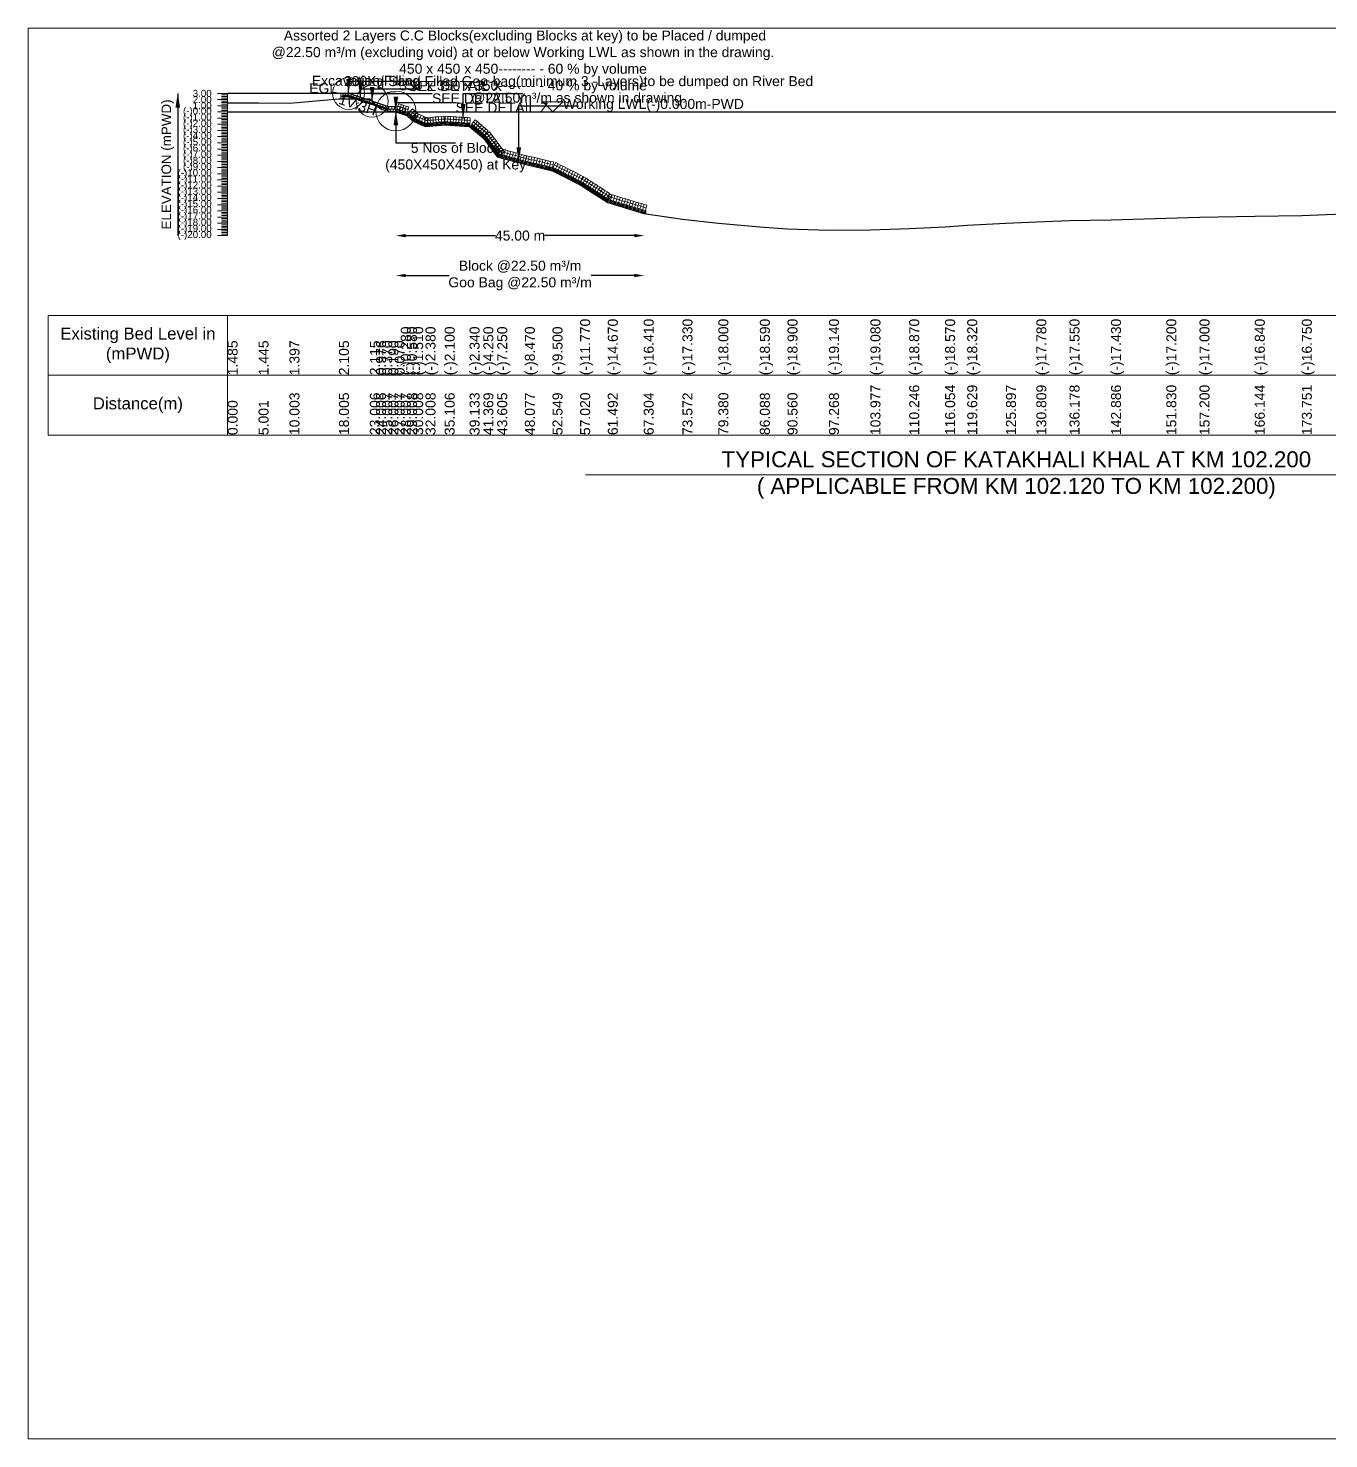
# Model space of a CAD drawing. Header units: inches. Extents: x 89000 to 845000, y -7071 to 31.
# Drawn here: x 655000 to 661521, y -7071 to 0 of the extents above; entities that cross this region are included whole.
import ezdxf

# ---------------------------------------------------------------- set-up
doc = ezdxf.new("R2010")
doc.units = ezdxf.units.IN
doc.header["$LTSCALE"] = 7
doc.header["$MEASUREMENT"] = 0
for name, color, linetype, lineweight in [('Cross section Data Border', 7, 'Continuous', 9), ('Cross Section Labels', 7, 'Continuous', 9), ('Existing_Bed_Level for Xsection', 7, 'Continuous', 25), ('Long Section Labels', 7, 'Continuous', 9)]:
    doc.layers.add(name, color=color, linetype=linetype, lineweight=lineweight)
doc.styles.get("Standard").update_dxf_attribs({"font": 'arial.ttf'})
doc.dimstyles.new('Appron Lebeling Style', dxfattribs={"dimtxt": 50, "dimasz": 50, "dimexe": 0.18, "dimexo": 0.0625, "dimgap": 0.09, "dimtad": 0, "dimtih": 1, "dimtoh": 1, "dimdec": 4, "dimzin": 0, "dimdsep": 46, "dimtxsty": 'Standard', "dimcen": 0.09, "dimse1": 1, "dimse2": 1, "dimadec": 0, "dimazin": 0, "dimtfac": 1, "dimtdec": 4, "dimtofl": 0, "dimtmove": 0, "dimatfit": 3, "dimfxl": 1, "dimtolj": 1, "dimtzin": 0, "dimarcsym": 0})
doc.dimstyles.get("Standard").update_dxf_attribs({"dimtxt": 0.18, "dimasz": 0.18, "dimexe": 0.18, "dimexo": 0.0625, "dimgap": 0.09, "dimtad": 0, "dimtih": 1, "dimtoh": 1, "dimdec": 4, "dimzin": 0, "dimdsep": 46, "dimtxsty": 'Standard', "dimcen": 0.09, "dimadec": 0, "dimazin": 0, "dimtfac": 1, "dimtdec": 4, "dimtofl": 0, "dimtmove": 0, "dimatfit": 3, "dimfxl": 1, "dimtolj": 1, "dimtzin": 0, "dimarcsym": 0})

# ---------------------------------------------------------------- blocks, each defined once
blk = doc.blocks.new('*D335')
at = {"layer": 'Cross Section Labels', "color": 0, "lineweight": -2, "transparency": 16777216}
for p, q in [((656893.4, -1039.7), (657342.8, -1039.7)), ((658039.4, -1039.7), (657590, -1039.7))]:
    blk.add_line(p, q, dxfattribs=at)
at = {"layer": 'Cross Section Labels', "color": 0, "transparency": 16777216}
for points in [[(656893.4, -1031.3), (656893.4, -1048), (656843.4, -1039.7)], [(658039.4, -1031.3), (658039.4, -1048), (658089.4, -1039.7)]]:
    blk.add_solid(points, dxfattribs=at)
at = {"layer": 'Defpoints', "color": 0, "transparency": 16777216}
for p in [(656843.4, -419.7), (658089.4, -928.8), (658089.4, -1039.7)]:
    blk.add_point(p, dxfattribs=at)
at = {"layer": 'Cross Section Labels', "color": 0, "transparency": 16777216, "insert": (657466.4, -1039.7), "char_height": 50, "attachment_point": 5}
blk.add_mtext('\\A1;45.00 m', dxfattribs=at)
blk = doc.blocks.new('*D336')
at = {"layer": 'Cross Section Labels', "color": 0, "lineweight": -2, "transparency": 16777216}
for p, q in [((656893.4, -1239.7), (657110.8, -1239.7)), ((658039.4, -1239.7), (657822, -1239.7))]:
    blk.add_line(p, q, dxfattribs=at)
at = {"layer": 'Cross Section Labels', "color": 0, "transparency": 16777216}
for points in [[(656893.4, -1231.3), (656893.4, -1248), (656843.4, -1239.7)], [(658039.4, -1231.3), (658039.4, -1248), (658089.4, -1239.7)]]:
    blk.add_solid(points, dxfattribs=at)
at = {"layer": 'Defpoints', "color": 0, "transparency": 16777216}
for p in [(656843.4, -419.7), (658089.4, -928.8), (658089.4, -1239.7)]:
    blk.add_point(p, dxfattribs=at)
at = {"layer": 'Cross Section Labels', "color": 0, "transparency": 16777216, "insert": (657466.4, -1239.7), "char_height": 50, "attachment_point": 5}
blk.add_mtext('\\A1;Block @22.50 m³/m ^JGoo Bag @22.50 m³/m ', dxfattribs=at)

msp = doc.modelspace()

# ---------------------------------------------------------------- linework, layer by layer
at = {"layer": 'Cross section Data Border'}
msp.add_lwpolyline([(655100, -1439.66), (664009.46861, -1439.66), (664009.46861, -2039.66), (655100, -2039.66)], close=True, dxfattribs=at)
for points in [[(656000, -1439.66), (656000, -2039.66)], [(655100, -1739.66), (664009.46861, -1739.66)]]:
    msp.add_lwpolyline(points, dxfattribs=at)
at = {"layer": 'Cross Section Labels'}
for points in [[(655000, 0), (665000, 0), (665000, -7071), (655000, -7071)], [(657630.41894, -419.66), (657680.41894, -369.66), (657580.41894, -369.66)]]:
    msp.add_lwpolyline(points, close=True, dxfattribs=at)
msp.add_lwpolyline([(657794.7343, -2239.66), (659954.7343, -2239.66), (662114.7343, -2239.66)], dxfattribs=at)
for centre, radius in [((656606.26894, -326.66), 80), ((656724.84394, -366.185), 80), ((656843.41894, -415.01), 100)]:
    msp.add_circle(centre, radius, dxfattribs=at)
at = {"layer": 'Existing_Bed_Level for Xsection'}
for points in [[(656843.41894, -326.66), (656000, -326.66)], [(656808.54394, -394.085), (656607.70067, -327.13725), (656606.26894, -326.66), (656604.75975, -326.66), (656576.85975, -326.66)], [(656576.85975, -335.96), (656604.75975, -335.96), (656808.54394, -403.88806)], [(656576.85975, -339.06), (656604.25669, -339.06), (656804.20669, -405.71)], [(656576.85975, -342.16), (656603.75363, -342.16), (656801.56894, -408.09843)], [(656000, -373.625), (656155.04603, -374.865), (656310.0785, -376.353), (656558.1413, -354.405), (656713.18732, -354.095), (656744.18839, -389.404), (656775.20302, -408.19), (656806.20409, -413.77), (656837.21872, -417.49), (656868.21979, -428.34), (656899.23442, -437.64), (656930.23549, -466.47), (656992.25119, -493.44), (657088.27062, -484.76), (657213.13148, -492.2), (657282.44243, -551.41), (657351.75411, -644.41), (657490.37927, -682.23), (657629.00631, -714.16), (657767.63479, -784.53), (657906.2644, -874.43), (658086.41116, -928.37), (658280.71944, -956.89), (658460.79027, -977.66), (658668.7395, -995.95), (658807.37274, -1005.56), (659015.32312, -1013), (659223.274, -1011.14), (659417.61978, -1004.63), (659597.68238, -995.33), (659708.49424, -987.58), (659902.80862, -977.66), (660055.08107, -970.84), (660221.52459, -963.71), (660429.4733, -959.99), (660706.73901, -952.86), (660873.20895, -946.66), (661150.46987, -941.7), (661386.27793, -938.91), (661594.22003, -931.16)], [(656000, -419.66), (663909.46861, -419.66)]]:
    msp.add_lwpolyline(points, dxfattribs=at)
at = {"layer": 'Long Section Labels'}
for points in [[(656000, -326.66), (655950, -326.66)], [(656000, -334.41), (655970, -334.41)], [(656000, -342.16), (655970, -342.16)], [(656000, -349.91), (655970, -349.91)], [(656000, -1039.66), (656000, -1008.66), (656000, -977.66), (656000, -946.66), (656000, -915.66), (656000, -884.66), (656000, -853.66), (656000, -822.66), (656000, -791.66), (656000, -760.66), (656000, -729.66), (656000, -698.66), (656000, -667.66), (656000, -636.66), (656000, -605.66), (656000, -574.66), (656000, -543.66), (656000, -512.66), (656000, -481.66), (656000, -450.66), (656000, -419.66), (656000, -388.66), (656000, -357.66), (656000, -326.66)], [(656000, -357.66), (655950, -357.66)], [(656000, -388.66), (655950, -388.66)], [(656000, -419.66), (655950, -419.66)], [(656000, -365.41), (655970, -365.41)], [(656000, -373.16), (655970, -373.16)], [(656000, -380.91), (655970, -380.91)], [(656000, -396.41), (655970, -396.41)], [(656000, -404.16), (655970, -404.16)], [(656000, -411.91), (655970, -411.91)], [(656000, -450.66), (655950, -450.66)], [(656000, -481.66), (655950, -481.66)], [(656000, -427.41), (655970, -427.41)], [(656000, -435.16), (655970, -435.16)], [(656000, -442.91), (655970, -442.91)], [(656000, -458.41), (655970, -458.41)], [(656000, -466.16), (655970, -466.16)], [(656000, -473.91), (655970, -473.91)], [(656000, -489.41), (655970, -489.41)], [(656000, -512.66), (655950, -512.66)], [(656000, -543.66), (655950, -543.66)], [(656000, -497.16), (655970, -497.16)], [(656000, -504.91), (655970, -504.91)], [(656000, -520.41), (655970, -520.41)], [(656000, -528.16), (655970, -528.16)], [(656000, -535.91), (655970, -535.91)], [(656000, -551.41), (655970, -551.41)], [(656000, -559.16), (655970, -559.16)], [(656000, -574.66), (655950, -574.66)], [(656000, -605.66), (655950, -605.66)], [(656000, -566.91), (655970, -566.91)], [(656000, -582.41), (655970, -582.41)], [(656000, -590.16), (655970, -590.16)], [(656000, -597.91), (655970, -597.91)], [(656000, -613.41), (655970, -613.41)], [(656000, -621.16), (655970, -621.16)], [(656000, -628.91), (655970, -628.91)], [(656000, -636.66), (655950, -636.66)], [(656000, -667.66), (655950, -667.66)], [(656000, -698.66), (655950, -698.66)], [(656000, -644.41), (655970, -644.41)], [(656000, -652.16), (655970, -652.16)], [(656000, -659.91), (655970, -659.91)], [(656000, -675.41), (655970, -675.41)], [(656000, -683.16), (655970, -683.16)], [(656000, -690.91), (655970, -690.91)], [(656000, -706.41), (655970, -706.41)], [(656000, -729.66), (655950, -729.66)], [(656000, -760.66), (655950, -760.66)], [(656000, -714.16), (655970, -714.16)], [(656000, -721.91), (655970, -721.91)], [(656000, -737.41), (655970, -737.41)], [(656000, -745.16), (655970, -745.16)], [(656000, -752.91), (655970, -752.91)], [(656000, -768.41), (655970, -768.41)], [(656000, -776.16), (655970, -776.16)], [(656000, -791.66), (655950, -791.66)], [(656000, -822.66), (655950, -822.66)], [(656000, -783.91), (655970, -783.91)], [(656000, -799.41), (655970, -799.41)], [(656000, -807.16), (655970, -807.16)], [(656000, -814.91), (655970, -814.91)], [(656000, -830.41), (655970, -830.41)], [(656000, -838.16), (655970, -838.16)], [(656000, -845.91), (655970, -845.91)], [(656000, -853.66), (655950, -853.66)], [(656000, -884.66), (655950, -884.66)], [(656000, -915.66), (655950, -915.66)], [(656000, -861.41), (655970, -861.41)], [(656000, -869.16), (655970, -869.16)], [(656000, -876.91), (655970, -876.91)], [(656000, -892.41), (655970, -892.41)], [(656000, -900.16), (655970, -900.16)], [(656000, -907.91), (655970, -907.91)], [(656000, -946.66), (655950, -946.66)], [(656000, -977.66), (655950, -977.66)], [(656000, -923.41), (655970, -923.41)], [(656000, -931.16), (655970, -931.16)], [(656000, -938.91), (655970, -938.91)], [(656000, -954.41), (655970, -954.41)], [(656000, -962.16), (655970, -962.16)], [(656000, -969.91), (655970, -969.91)], [(656000, -985.41), (655970, -985.41)], [(656000, -1008.66), (655950, -1008.66)], [(656000, -1039.66), (655950, -1039.66)], [(656000, -993.16), (655970, -993.16)], [(656000, -1000.91), (655970, -1000.91)], [(656000, -1016.41), (655970, -1016.41)], [(656000, -1024.16), (655970, -1024.16)], [(656000, -1031.91), (655970, -1031.91)]]:
    msp.add_lwpolyline(points, dxfattribs=at)
for points in [[(656576.85975, -326.66), (656567.55975, -326.66), (656567.55975, -340.61), (656576.85975, -340.61)], [(656576.85975, -340.61), (656567.55975, -340.61), (656567.55975, -354.56), (656576.85975, -354.56)], [(656590.80975, -326.66), (656576.85975, -326.66), (656576.85975, -335.96), (656590.80975, -335.96)], [(656604.75975, -326.66), (656590.80975, -326.66), (656590.80975, -335.96), (656604.75975, -335.96)], [(656620.9348, -331.54862), (656607.70067, -327.13725), (656604.75975, -335.96), (656617.99389, -340.37138)], [(656634.16894, -335.96), (656620.9348, -331.54862), (656617.99389, -340.37138), (656631.22802, -344.78275)], [(656647.40307, -340.37138), (656634.16894, -335.96), (656631.22802, -344.78275), (656644.46215, -349.19413)], [(656660.6372, -344.78275), (656647.40307, -340.37138), (656644.46215, -349.19413), (656657.69628, -353.60551)], [(656673.87133, -349.19413), (656660.6372, -344.78275), (656657.69628, -353.60551), (656670.93041, -358.01689)], [(656687.10547, -353.60551), (656673.87133, -349.19413), (656670.93041, -358.01689), (656684.16455, -362.42826)], [(656700.3396, -358.01689), (656687.10547, -353.60551), (656684.16455, -362.42826), (656697.39868, -366.83964)], [(656713.57373, -362.42826), (656700.3396, -358.01689), (656697.39868, -366.83964), (656710.63281, -371.25102)], [(656726.80786, -366.83964), (656713.57373, -362.42826), (656710.63281, -371.25102), (656723.86694, -375.6624)], [(656740.04199, -371.25102), (656726.80786, -366.83964), (656723.86694, -375.6624), (656737.10107, -380.07377)], [(656753.27613, -375.6624), (656740.04199, -371.25102), (656737.10107, -380.07377), (656750.33521, -384.48515)], [(656766.51026, -380.07377), (656753.27613, -375.6624), (656750.33521, -384.48515), (656763.56934, -388.89653)], [(656779.74439, -384.48515), (656766.51026, -380.07377), (656763.56934, -388.89653), (656776.80347, -393.30791)], [(656792.97852, -388.89653), (656779.74439, -384.48515), (656776.80347, -393.30791), (656790.0376, -397.71928)], [(656806.21265, -393.30791), (656792.97852, -388.89653), (656790.0376, -397.71928), (656803.27173, -402.13066)], [(656815.51894, -405.71), (656801.56894, -405.71), (656801.56894, -419.66), (656815.51894, -419.66)], [(656822.49394, -391.76), (656808.54394, -391.76), (656808.54394, -405.71), (656822.49394, -405.71)], [(656829.46894, -405.71), (656815.51894, -405.71), (656815.51894, -419.66), (656829.46894, -419.66)], [(656836.44394, -391.76), (656822.49394, -391.76), (656822.49394, -405.71), (656836.44394, -405.71)], [(656843.41894, -405.71), (656829.46894, -405.71), (656829.46894, -419.66), (656843.41894, -419.66)], [(656863.09125, -392.31178), (656849.38273, -394.89615), (656851.9671, -408.60467), (656865.67562, -406.0203)], [(656871.02498, -383.01204), (656857.85811, -378.4038), (656853.24986, -391.57067), (656866.41674, -396.17892)], [(656876.25813, -396.92003), (656862.54961, -399.5044), (656865.13398, -413.21292), (656878.8425, -410.62855)], [(656884.19186, -387.62029), (656871.02498, -383.01204), (656866.41674, -396.17892), (656879.58361, -400.78716)], [(656888.18806, -400.59478), (656874.61075, -403.79778), (656877.81376, -417.37509), (656891.39107, -414.17208)], [(656895.69216, -390.94502), (656882.32996, -386.93825), (656878.3232, -400.30045), (656891.68539, -404.30722)], [(656901.55026, -404.60154), (656887.97295, -407.80455), (656891.17596, -421.38186), (656904.75326, -418.17885)], [(656909.05436, -394.95179), (656895.69216, -390.94502), (656891.68539, -404.30722), (656905.04759, -408.31399)], [(656927.62574, -423.40301), (656917.41039, -413.90306), (656907.91044, -424.11841), (656918.12579, -433.61836)], [(656937.12569, -413.18766), (656926.91034, -403.68771), (656917.41039, -413.90306), (656927.62574, -423.40301)], [(656937.84109, -432.90296), (656927.62574, -423.40301), (656918.12579, -433.61836), (656928.34114, -443.11831)], [(656947.34104, -422.68761), (656937.12569, -413.18766), (656927.62574, -423.40301), (656937.84109, -432.90296)], [(656957.5564, -432.18756), (656947.34104, -422.68761), (656937.84109, -432.90296), (656948.05645, -442.40291)], [(656948.05645, -442.40291), (656937.84109, -432.90296), (656928.34114, -443.11831), (656938.5565, -452.61826)], [(656951.83405, -443.41055), (656939.04143, -437.84716), (656933.47804, -450.63979), (656946.27067, -456.20317)], [(656957.39743, -430.61792), (656944.60481, -425.05454), (656939.04143, -437.84716), (656951.83405, -443.41055)], [(656964.62668, -448.97393), (656951.83405, -443.41055), (656946.27067, -456.20317), (656959.06329, -461.76656)], [(656970.19006, -436.18131), (656957.39743, -430.61792), (656951.83405, -443.41055), (656964.62668, -448.97393)], [(656977.4193, -454.53731), (656964.62668, -448.97393), (656959.06329, -461.76656), (656971.85592, -467.32994)], [(656982.98269, -441.74469), (656970.19006, -436.18131), (656964.62668, -448.97393), (656977.4193, -454.53731)], [(656990.21193, -460.1007), (656977.4193, -454.53731), (656971.85592, -467.32994), (656984.64854, -472.89332)], [(656995.77531, -447.30807), (656982.98269, -441.74469), (656977.4193, -454.53731), (656990.21193, -460.1007)], [(657003.00455, -465.66408), (656990.21193, -460.1007), (656984.64854, -472.89332), (656997.44117, -478.45671)], [(657000.99813, -448.76106), (656987.10478, -450.01699), (656988.36072, -463.91034), (657002.25406, -462.65441)], [(657002.25406, -462.65441), (656988.36072, -463.91034), (656989.61665, -477.80369), (657003.51, -476.54775)], [(657008.56794, -452.87146), (656995.77531, -447.30807), (656990.21193, -460.1007), (657003.00455, -465.66408)], [(657014.89148, -447.50512), (657000.99813, -448.76106), (657002.25406, -462.65441), (657016.14741, -461.39847)], [(657016.14741, -461.39847), (657002.25406, -462.65441), (657003.51, -476.54775), (657017.40335, -475.29182)], [(657028.78483, -446.24919), (657014.89148, -447.50512), (657016.14741, -461.39847), (657030.04076, -460.14253)], [(657030.04076, -460.14253), (657016.14741, -461.39847), (657017.40335, -475.29182), (657031.2967, -474.03588)], [(657042.67817, -444.99325), (657028.78483, -446.24919), (657030.04076, -460.14253), (657043.93411, -458.8866)], [(657043.93411, -458.8866), (657030.04076, -460.14253), (657031.2967, -474.03588), (657045.19005, -472.77995)], [(657056.57152, -443.73731), (657042.67817, -444.99325), (657043.93411, -458.8866), (657057.82746, -457.63066)], [(657057.82746, -457.63066), (657043.93411, -458.8866), (657045.19005, -472.77995), (657059.08339, -471.52401)], [(657070.46487, -442.48138), (657056.57152, -443.73731), (657057.82746, -457.63066), (657071.72081, -456.37473)], [(657071.72081, -456.37473), (657057.82746, -457.63066), (657059.08339, -471.52401), (657072.97674, -470.26807)], [(657084.35822, -441.22544), (657070.46487, -442.48138), (657071.72081, -456.37473), (657085.61415, -455.11879)], [(657085.61415, -455.11879), (657071.72081, -456.37473), (657072.97674, -470.26807), (657086.87009, -469.01214)], [(657103.98899, -455.88381), (657090.06369, -455.05406), (657089.23393, -468.97936), (657103.15923, -469.80912)], [(657104.81874, -441.95851), (657090.89344, -441.12876), (657090.06369, -455.05406), (657103.98899, -455.88381)], [(657117.91429, -456.71357), (657103.98899, -455.88381), (657103.15923, -469.80912), (657117.08453, -470.63887)], [(657118.74405, -442.78827), (657104.81874, -441.95851), (657103.98899, -455.88381), (657117.91429, -456.71357)], [(657131.83959, -457.54333), (657117.91429, -456.71357), (657117.08453, -470.63887), (657131.00983, -471.46863)], [(657132.66935, -443.61803), (657118.74405, -442.78827), (657117.91429, -456.71357), (657131.83959, -457.54333)], [(657145.76489, -458.37309), (657131.83959, -457.54333), (657131.00983, -471.46863), (657144.93513, -472.29839)], [(657146.59465, -444.44779), (657132.66935, -443.61803), (657131.83959, -457.54333), (657145.76489, -458.37309)], [(657159.69019, -459.20284), (657145.76489, -458.37309), (657144.93513, -472.29839), (657158.86043, -473.12815)], [(657160.51995, -445.27754), (657146.59465, -444.44779), (657145.76489, -458.37309), (657159.69019, -459.20284)], [(657173.61549, -460.0326), (657159.69019, -459.20284), (657158.86043, -473.12815), (657172.78573, -473.9579)], [(657174.44525, -446.1073), (657160.51995, -445.27754), (657159.69019, -459.20284), (657173.61549, -460.0326)], [(657187.54079, -460.86236), (657173.61549, -460.0326), (657172.78573, -473.9579), (657186.71103, -474.78766)], [(657188.37055, -446.93706), (657174.44525, -446.1073), (657173.61549, -460.0326), (657187.54079, -460.86236)], [(657201.46609, -461.69212), (657187.54079, -460.86236), (657186.71103, -474.78766), (657200.63634, -475.61742)], [(657202.29585, -447.76682), (657188.37055, -446.93706), (657187.54079, -460.86236), (657201.46609, -461.69212)], [(657215.39139, -462.52188), (657201.46609, -461.69212), (657200.63634, -475.61742), (657214.56164, -476.44718)], [(657216.22115, -448.59657), (657202.29585, -447.76682), (657201.46609, -461.69212), (657215.39139, -462.52188)], [(657243.44122, -478.95201), (657232.83453, -469.89107), (657223.77359, -480.49777), (657234.38028, -489.5587)], [(657252.50216, -468.34532), (657241.89546, -459.28438), (657232.83453, -469.89107), (657243.44122, -478.95201)], [(657254.04791, -488.01295), (657243.44122, -478.95201), (657234.38028, -489.5587), (657244.98697, -498.61964)], [(657263.10885, -477.40626), (657252.50216, -468.34532), (657243.44122, -478.95201), (657254.04791, -488.01295)], [(657264.6546, -497.07389), (657254.04791, -488.01295), (657244.98697, -498.61964), (657255.59366, -507.68058)], [(657273.71554, -486.4672), (657263.10885, -477.40626), (657254.04791, -488.01295), (657264.6546, -497.07389)], [(657284.32223, -495.52813), (657273.71554, -486.4672), (657264.6546, -497.07389), (657275.26129, -506.13483)], [(657275.26129, -506.13483), (657264.6546, -497.07389), (657255.59366, -507.68058), (657266.20035, -516.74152)], [(657285.86798, -515.19576), (657275.26129, -506.13483), (657266.20035, -516.74152), (657276.80705, -525.80245)], [(657294.92892, -504.58907), (657284.32223, -495.52813), (657275.26129, -506.13483), (657285.86798, -515.19576)], [(657296.47468, -524.2567), (657285.86798, -515.19576), (657276.80705, -525.80245), (657287.41374, -534.86339)], [(657305.53561, -513.65001), (657294.92892, -504.58907), (657285.86798, -515.19576), (657296.47468, -524.2567)], [(657310.47681, -539.22458), (657302.14058, -528.03933), (657290.95533, -536.37555), (657299.29155, -547.56081)], [(657318.81303, -550.40984), (657310.47681, -539.22458), (657299.29155, -547.56081), (657307.62778, -558.74606)], [(657321.66206, -530.88836), (657313.32584, -519.70311), (657302.14058, -528.03933), (657310.47681, -539.22458)], [(657327.14925, -561.59509), (657318.81303, -550.40984), (657307.62778, -558.74606), (657315.964, -569.93131)], [(657329.99828, -542.07361), (657321.66206, -530.88836), (657310.47681, -539.22458), (657318.81303, -550.40984)], [(657335.48548, -572.78034), (657327.14925, -561.59509), (657315.964, -569.93131), (657324.30022, -581.11657)], [(657338.33451, -553.25887), (657329.99828, -542.07361), (657318.81303, -550.40984), (657327.14925, -561.59509)], [(657346.67073, -564.44412), (657338.33451, -553.25887), (657327.14925, -561.59509), (657335.48548, -572.78034)], [(657355.00695, -575.62937), (657346.67073, -564.44412), (657335.48548, -572.78034), (657343.8217, -583.9656)], [(657343.8217, -583.9656), (657335.48548, -572.78034), (657324.30022, -581.11657), (657332.63645, -592.30182)], [(657352.15792, -595.15085), (657343.8217, -583.9656), (657332.63645, -592.30182), (657340.97267, -603.48707)], [(657360.49415, -606.3361), (657352.15792, -595.15085), (657340.97267, -603.48707), (657349.30889, -614.67232)], [(657363.34318, -586.81463), (657355.00695, -575.62937), (657343.8217, -583.9656), (657352.15792, -595.15085)], [(657368.83037, -617.52135), (657360.49415, -606.3361), (657349.30889, -614.67232), (657357.64512, -625.85758)], [(657371.6794, -597.99988), (657363.34318, -586.81463), (657352.15792, -595.15085), (657360.49415, -606.3361)], [(657377.16659, -628.70661), (657368.83037, -617.52135), (657357.64512, -625.85758), (657365.98134, -637.04283)], [(657375.54847, -620.05396), (657362.09034, -616.38228), (657358.41867, -629.84041), (657371.8768, -633.51209)], [(657380.01562, -609.18513), (657371.6794, -597.99988), (657360.49415, -606.3361), (657368.83037, -617.52135)], [(657379.22015, -606.59583), (657365.76202, -602.92415), (657362.09034, -616.38228), (657375.54847, -620.05396)], [(657388.35184, -620.37039), (657380.01562, -609.18513), (657368.83037, -617.52135), (657377.16659, -628.70661)], [(657389.0066, -623.72563), (657375.54847, -620.05396), (657371.8768, -633.51209), (657385.33493, -637.18376)], [(657392.67828, -610.2675), (657379.22015, -606.59583), (657375.54847, -620.05396), (657389.0066, -623.72563)], [(657402.46474, -627.39731), (657389.0066, -623.72563), (657385.33493, -637.18376), (657398.79306, -640.85544)], [(657406.13641, -613.93918), (657392.67828, -610.2675), (657389.0066, -623.72563), (657402.46474, -627.39731)], [(657415.92287, -631.06898), (657402.46474, -627.39731), (657398.79306, -640.85544), (657412.25119, -644.52711)], [(657419.59454, -617.61085), (657406.13641, -613.93918), (657402.46474, -627.39731), (657415.92287, -631.06898)], [(657429.381, -634.74066), (657415.92287, -631.06898), (657412.25119, -644.52711), (657425.70932, -648.19879)], [(657433.05267, -621.28253), (657419.59454, -617.61085), (657415.92287, -631.06898), (657429.381, -634.74066)], [(657442.83913, -638.41233), (657429.381, -634.74066), (657425.70932, -648.19879), (657439.16746, -651.87046)], [(657446.51081, -624.9542), (657433.05267, -621.28253), (657429.381, -634.74066), (657442.83913, -638.41233)], [(657459.96894, -628.62588), (657446.51081, -624.9542), (657442.83913, -638.41233), (657456.29726, -642.08401)], [(657473.42707, -632.29755), (657459.96894, -628.62588), (657456.29726, -642.08401), (657469.75539, -645.75568)], [(657486.8852, -635.96922), (657473.42707, -632.29755), (657469.75539, -645.75568), (657483.21353, -649.42736)], [(657500.34333, -639.6409), (657486.8852, -635.96922), (657483.21353, -649.42736), (657496.67166, -653.09903)], [(657456.29726, -642.08401), (657442.83913, -638.41233), (657439.16746, -651.87046), (657452.62559, -655.54214)], [(657469.75539, -645.75568), (657456.29726, -642.08401), (657452.62559, -655.54214), (657466.08372, -659.21381)], [(657483.21353, -649.42736), (657469.75539, -645.75568), (657466.08372, -659.21381), (657479.54185, -662.88549)], [(657496.67166, -653.09903), (657483.21353, -649.42736), (657479.54185, -662.88549), (657492.99998, -666.55716)], [(657509.09698, -656.00204), (657495.50292, -652.87092), (657492.3718, -666.46498), (657505.96586, -669.59611)], [(657512.22811, -642.40798), (657498.63405, -639.27686), (657495.50292, -652.87092), (657509.09698, -656.00204)], [(657522.69105, -659.13317), (657509.09698, -656.00204), (657505.96586, -669.59611), (657519.55992, -672.72723)], [(657525.82217, -645.5391), (657512.22811, -642.40798), (657509.09698, -656.00204), (657522.69105, -659.13317)], [(657536.28511, -662.26429), (657522.69105, -659.13317), (657519.55992, -672.72723), (657533.15399, -675.85835)], [(657539.41624, -648.67023), (657525.82217, -645.5391), (657522.69105, -659.13317), (657536.28511, -662.26429)], [(657549.87918, -665.39541), (657536.28511, -662.26429), (657533.15399, -675.85835), (657546.74805, -678.98948)], [(657553.0103, -651.80135), (657539.41624, -648.67023), (657536.28511, -662.26429), (657549.87918, -665.39541)], [(657563.47324, -668.52654), (657549.87918, -665.39541), (657546.74805, -678.98948), (657560.34211, -682.1206)], [(657566.60436, -654.93247), (657553.0103, -651.80135), (657549.87918, -665.39541), (657563.47324, -668.52654)], [(657577.0673, -671.65766), (657563.47324, -668.52654), (657560.34211, -682.1206), (657573.93618, -685.25173)], [(657580.19843, -658.0636), (657566.60436, -654.93247), (657563.47324, -668.52654), (657577.0673, -671.65766)], [(657590.66137, -674.78879), (657577.0673, -671.65766), (657573.93618, -685.25173), (657587.53024, -688.38285)], [(657593.79249, -661.19472), (657580.19843, -658.0636), (657577.0673, -671.65766), (657590.66137, -674.78879)], [(657604.25543, -677.91991), (657590.66137, -674.78879), (657587.53024, -688.38285), (657601.12431, -691.51397)], [(657607.38655, -664.32585), (657593.79249, -661.19472), (657590.66137, -674.78879), (657604.25543, -677.91991)], [(657617.84949, -681.05103), (657604.25543, -677.91991), (657601.12431, -691.51397), (657614.71837, -694.6451)], [(657620.98062, -667.45697), (657607.38655, -664.32585), (657604.25543, -677.91991), (657617.84949, -681.05103)], [(657631.44356, -684.18216), (657617.84949, -681.05103), (657614.71837, -694.6451), (657628.31243, -697.77622)], [(657634.57468, -670.58809), (657620.98062, -667.45697), (657617.84949, -681.05103), (657631.44356, -684.18216)], [(657651.0339, -691.96689), (657638.59477, -685.65259), (657632.28047, -698.09172), (657644.7196, -704.40602)], [(657657.34821, -679.52775), (657644.90907, -673.21345), (657638.59477, -685.65259), (657651.0339, -691.96689)], [(657663.47304, -698.28119), (657651.0339, -691.96689), (657644.7196, -704.40602), (657657.15874, -710.72032)], [(657669.78734, -685.84205), (657657.34821, -679.52775), (657651.0339, -691.96689), (657663.47304, -698.28119)], [(657675.91218, -704.59549), (657663.47304, -698.28119), (657657.15874, -710.72032), (657669.59788, -717.03463)], [(657682.22648, -692.15635), (657669.78734, -685.84205), (657663.47304, -698.28119), (657675.91218, -704.59549)], [(657688.35131, -710.90979), (657675.91218, -704.59549), (657669.59788, -717.03463), (657682.03701, -723.34893)], [(657694.66561, -698.47065), (657682.22648, -692.15635), (657675.91218, -704.59549), (657688.35131, -710.90979)], [(657707.10475, -704.78496), (657694.66561, -698.47065), (657688.35131, -710.90979), (657700.79045, -717.22409)], [(657719.54389, -711.09926), (657707.10475, -704.78496), (657700.79045, -717.22409), (657713.22958, -723.53839)], [(657700.79045, -717.22409), (657688.35131, -710.90979), (657682.03701, -723.34893), (657694.47615, -729.66323)], [(657713.22958, -723.53839), (657700.79045, -717.22409), (657694.47615, -729.66323), (657706.91528, -735.97753)], [(657725.66872, -729.85269), (657713.22958, -723.53839), (657706.91528, -735.97753), (657719.35442, -742.29183)], [(657731.98302, -717.41356), (657719.54389, -711.09926), (657713.22958, -723.53839), (657725.66872, -729.85269)], [(657738.10786, -736.167), (657725.66872, -729.85269), (657719.35442, -742.29183), (657731.79355, -748.60613)], [(657744.42216, -723.72786), (657731.98302, -717.41356), (657725.66872, -729.85269), (657738.10786, -736.167)], [(657750.54699, -742.4813), (657738.10786, -736.167), (657731.79355, -748.60613), (657744.23269, -754.92043)], [(657756.86129, -730.04216), (657744.42216, -723.72786), (657738.10786, -736.167), (657750.54699, -742.4813)], [(657762.98613, -748.7956), (657750.54699, -742.4813), (657744.23269, -754.92043), (657756.67183, -761.23473)], [(657769.30043, -736.35646), (657756.86129, -730.04216), (657750.54699, -742.4813), (657762.98613, -748.7956)], [(657775.42526, -755.1099), (657762.98613, -748.7956), (657756.67183, -761.23473), (657769.11096, -767.54904)], [(657781.73956, -742.67076), (657769.30043, -736.35646), (657762.98613, -748.7956), (657775.42526, -755.1099)], [(657790.18698, -763.685), (657778.48262, -756.09484), (657770.89246, -767.79919), (657782.59681, -775.38936)], [(657797.77714, -751.98065), (657786.07279, -744.39049), (657778.48262, -756.09484), (657790.18698, -763.685)], [(657801.89133, -771.27517), (657790.18698, -763.685), (657782.59681, -775.38936), (657794.30117, -782.97952)], [(657809.4815, -759.57081), (657797.77714, -751.98065), (657790.18698, -763.685), (657801.89133, -771.27517)], [(657813.59569, -778.86533), (657801.89133, -771.27517), (657794.30117, -782.97952), (657806.00552, -790.56969)], [(657821.18585, -767.16098), (657809.4815, -759.57081), (657801.89133, -771.27517), (657813.59569, -778.86533)], [(657832.89021, -774.75114), (657821.18585, -767.16098), (657813.59569, -778.86533), (657825.30004, -786.4555)], [(657844.59456, -782.34131), (657832.89021, -774.75114), (657825.30004, -786.4555), (657837.0044, -794.04566)], [(657825.30004, -786.4555), (657813.59569, -778.86533), (657806.00552, -790.56969), (657817.70988, -798.15985)], [(657837.0044, -794.04566), (657825.30004, -786.4555), (657817.70988, -798.15985), (657829.41423, -805.75002)], [(657848.70875, -801.63582), (657837.0044, -794.04566), (657829.41423, -805.75002), (657841.11859, -813.34018)], [(657856.29891, -789.93147), (657844.59456, -782.34131), (657837.0044, -794.04566), (657848.70875, -801.63582)], [(657860.4131, -809.22599), (657848.70875, -801.63582), (657841.11859, -813.34018), (657852.82294, -820.93034)], [(657868.00327, -797.52163), (657856.29891, -789.93147), (657848.70875, -801.63582), (657860.4131, -809.22599)], [(657872.11746, -816.81615), (657860.4131, -809.22599), (657852.82294, -820.93034), (657864.52729, -828.52051)], [(657879.70762, -805.1118), (657868.00327, -797.52163), (657860.4131, -809.22599), (657872.11746, -816.81615)], [(657883.82181, -824.40632), (657872.11746, -816.81615), (657864.52729, -828.52051), (657876.23165, -836.11067)], [(657891.41198, -812.70196), (657879.70762, -805.1118), (657872.11746, -816.81615), (657883.82181, -824.40632)], [(657895.52617, -831.99648), (657883.82181, -824.40632), (657876.23165, -836.11067), (657887.936, -843.70084)], [(657903.11633, -820.29213), (657891.41198, -812.70196), (657883.82181, -824.40632), (657895.52617, -831.99648)], [(657907.23052, -839.58665), (657895.52617, -831.99648), (657887.936, -843.70084), (657899.64036, -851.291)], [(657914.82069, -827.88229), (657903.11633, -820.29213), (657895.52617, -831.99648), (657907.23052, -839.58665)], [(657918.93488, -847.17681), (657907.23052, -839.58665), (657899.64036, -851.291), (657911.34471, -858.88116)], [(657924.14336, -848.71795), (657910.77956, -844.71652), (657906.77814, -858.08032), (657920.14194, -862.08174)], [(657926.52504, -835.47246), (657914.82069, -827.88229), (657907.23052, -839.58665), (657918.93488, -847.17681)], [(657928.14478, -835.35415), (657914.78098, -831.35272), (657910.77956, -844.71652), (657924.14336, -848.71795)], [(657941.50858, -839.35557), (657928.14478, -835.35415), (657924.14336, -848.71795), (657937.50716, -852.71937)], [(657954.87238, -843.35699), (657941.50858, -839.35557), (657937.50716, -852.71937), (657950.87096, -856.72079)], [(657968.23618, -847.35841), (657954.87238, -843.35699), (657950.87096, -856.72079), (657964.23476, -860.72221)], [(657981.59998, -851.35984), (657968.23618, -847.35841), (657964.23476, -860.72221), (657977.59856, -864.72364)], [(657937.50716, -852.71937), (657924.14336, -848.71795), (657920.14194, -862.08174), (657933.50574, -866.08317)], [(657950.87096, -856.72079), (657937.50716, -852.71937), (657933.50574, -866.08317), (657946.86954, -870.08459)], [(657964.23476, -860.72221), (657950.87096, -856.72079), (657946.86954, -870.08459), (657960.23333, -874.08601)], [(657977.59856, -864.72364), (657964.23476, -860.72221), (657960.23333, -874.08601), (657973.59713, -878.08743)], [(657990.96236, -868.72506), (657977.59856, -864.72364), (657973.59713, -878.08743), (657986.96093, -882.08886)], [(657994.96378, -855.36126), (657981.59998, -851.35984), (657977.59856, -864.72364), (657990.96236, -868.72506)], [(658004.32615, -872.72648), (657990.96236, -868.72506), (657986.96093, -882.08886), (658000.32473, -886.09028)], [(658008.32758, -859.36268), (657994.96378, -855.36126), (657990.96236, -868.72506), (658004.32615, -872.72648)], [(658017.68995, -876.7279), (658004.32615, -872.72648), (658000.32473, -886.09028), (658013.68853, -890.0917)], [(658021.69138, -863.3641), (658008.32758, -859.36268), (658004.32615, -872.72648), (658017.68995, -876.7279)], [(658031.05375, -880.72933), (658017.68995, -876.7279), (658013.68853, -890.0917), (658027.05233, -894.09312)], [(658035.05517, -867.36553), (658021.69138, -863.3641), (658017.68995, -876.7279), (658031.05375, -880.72933)], [(658044.41755, -884.73075), (658031.05375, -880.72933), (658027.05233, -894.09312), (658040.41613, -898.09455)], [(658048.41897, -871.36695), (658035.05517, -867.36553), (658031.05375, -880.72933), (658044.41755, -884.73075)], [(658057.78135, -888.73217), (658044.41755, -884.73075), (658040.41613, -898.09455), (658053.77993, -902.09597)], [(658061.78277, -875.36837), (658048.41897, -871.36695), (658044.41755, -884.73075), (658057.78135, -888.73217)], [(658071.14515, -892.73359), (658057.78135, -888.73217), (658053.77993, -902.09597), (658067.14373, -906.09739)], [(658075.14657, -879.36979), (658061.78277, -875.36837), (658057.78135, -888.73217), (658071.14515, -892.73359)], [(658084.50895, -896.73502), (658071.14515, -892.73359), (658067.14373, -906.09739), (658080.50752, -910.09881)], [(658088.51037, -883.37122), (658075.14657, -879.36979), (658071.14515, -892.73359), (658084.50895, -896.73502)], [(658097.87275, -900.73644), (658084.50895, -896.73502), (658080.50752, -910.09881), (658093.87132, -914.10024)], [(658101.87417, -887.37264), (658088.51037, -883.37122), (658084.50895, -896.73502), (658097.87275, -900.73644)]]:
    msp.add_lwpolyline(points, close=True, dxfattribs=at)
for centre, major_axis in [((656854.02702, -420.58098), (9.73763, -3.40805)), ((656855.76791, -415.60683), (9.73763, -3.40805)), ((656857.5088, -410.63267), (9.73763, -3.40805)), ((656873.45412, -427.15865), (9.88209, -2.96323)), ((656874.96779, -422.1107), (9.88209, -2.96323)), ((656876.48146, -417.06276), (9.88209, -2.96323)), ((656894.73197, -428.03716), (9.88209, -2.96323)), ((656896.24564, -422.98922), (9.88209, -2.96323)), ((656893.2183, -433.0851), (9.88209, -2.96323)), ((656910.9606, -444.94663), (7.55482, -7.02574)), ((656914.54947, -441.0875), (7.55482, -7.02574)), ((656918.13834, -437.22837), (7.55482, -7.02574)), ((656926.07024, -458.99811), (7.55482, -7.02574)), ((656929.65911, -455.13898), (7.55482, -7.02574)), ((656933.24798, -451.27985), (7.55482, -7.02574)), ((656942.74479, -469.03677), (9.46086, -4.11443)), ((656944.84651, -464.204), (9.46086, -4.11443)), ((656946.94823, -459.37123), (9.46086, -4.11443)), ((656961.6665, -477.26563), (9.46086, -4.11443)), ((656963.76822, -472.43286), (9.46086, -4.11443)), ((656965.86995, -467.60009), (9.46086, -4.11443)), ((656980.58822, -485.4945), (9.46086, -4.11443)), ((656982.68994, -480.66173), (9.46086, -4.11443)), ((656984.79166, -475.82896), (9.46086, -4.11443)), ((656997.80705, -479.70904), (10.2749, 0.92883)), ((656998.28152, -484.95763), (10.2749, 0.92883)), ((656998.75598, -490.20623), (10.2749, 0.92883)), ((657018.35686, -477.85137), (10.2749, 0.92883)), ((657018.83133, -483.09997), (10.2749, 0.92883)), ((657019.30579, -488.34856), (10.2749, 0.92883)), ((657038.90667, -475.9937), (10.2749, 0.92883)), ((657039.38113, -481.2423), (10.2749, 0.92883)), ((657039.8556, -486.49089), (10.2749, 0.92883)), ((657059.45647, -474.13603), (10.2749, 0.92883)), ((657059.93094, -479.38463), (10.2749, 0.92883)), ((657060.4054, -484.63323), (10.2749, 0.92883)), ((657080.00628, -472.27836), (10.2749, 0.92883)), ((657080.48074, -477.52696), (10.2749, 0.92883)), ((657080.95521, -482.77556), (10.2749, 0.92883)), ((657101.92996, -482.93424), (10.29853, -0.61365)), ((657102.24342, -477.67357), (10.29853, -0.61365)), ((657102.55689, -472.4129), (10.29853, -0.61365)), ((657122.52703, -484.16154), (10.29853, -0.61365)), ((657122.84049, -478.90087), (10.29853, -0.61365)), ((657123.15396, -473.6402), (10.29853, -0.61365)), ((657143.12409, -485.38884), (10.29853, -0.61365)), ((657143.43756, -480.12817), (10.29853, -0.61365)), ((657143.75102, -474.86751), (10.29853, -0.61365)), ((657163.72116, -486.61615), (10.29853, -0.61365)), ((657164.03463, -481.35548), (10.29853, -0.61365)), ((657164.34809, -476.09481), (10.29853, -0.61365)), ((657184.31823, -487.84345), (10.29853, -0.61365)), ((657184.63169, -482.58278), (10.29853, -0.61365)), ((657184.94516, -477.32211), (10.29853, -0.61365)), ((657204.9153, -489.07075), (10.29853, -0.61365)), ((657205.22876, -483.81009), (10.29853, -0.61365)), ((657205.54222, -478.54942), (10.29853, -0.61365)), ((657224.15394, -498.15055), (7.84424, -6.70107)), ((657227.57696, -494.14357), (7.84424, -6.70107)), ((657230.99998, -490.1366), (7.84424, -6.70107)), ((657239.84242, -511.55268), (7.84424, -6.70107)), ((657243.26544, -507.54571), (7.84424, -6.70107)), ((657246.68846, -503.53874), (7.84424, -6.70107)), ((657255.53089, -524.95481), (7.84424, -6.70107)), ((657258.95391, -520.94784), (7.84424, -6.70107)), ((657262.37693, -516.94087), (7.84424, -6.70107)), ((657271.21937, -538.35695), (7.84424, -6.70107)), ((657274.64239, -534.34998), (7.84424, -6.70107)), ((657278.06541, -530.343), (7.84424, -6.70107)), ((657286.7196, -552.7395), (6.1651, -8.27212)), ((657290.94514, -549.59026), (6.1651, -8.27212)), ((657295.17068, -546.44102), (6.1651, -8.27212)), ((657299.0498, -569.28373), (6.1651, -8.27212)), ((657303.27534, -566.13449), (6.1651, -8.27212)), ((657307.50088, -562.98525), (6.1651, -8.27212)), ((657311.38, -585.82797), (6.1651, -8.27212)), ((657315.60554, -582.67873), (6.1651, -8.27212)), ((657319.83108, -579.52949), (6.1651, -8.27212)), ((657323.7102, -602.3722), (6.1651, -8.27212)), ((657327.93574, -599.22296), (6.1651, -8.27212)), ((657332.16128, -596.07372), (6.1651, -8.27212)), ((657336.0404, -618.91643), (6.1651, -8.27212)), ((657340.26594, -615.76719), (6.1651, -8.27212)), ((657344.49148, -612.61795), (6.1651, -8.27212)), ((657348.3706, -635.46066), (6.1651, -8.27212)), ((657352.59614, -632.31142), (6.1651, -8.27212)), ((657356.82168, -629.16218), (6.1651, -8.27212)), ((657364.86752, -639.79371), (9.95304, -2.71541)), ((657366.25459, -634.70953), (9.95304, -2.71541)), ((657386.16066, -640.14035), (9.95304, -2.71541)), ((657363.48044, -644.8779), (9.95304, -2.71541)), ((657383.38651, -650.30871), (9.95304, -2.71541)), ((657384.77359, -645.22453), (9.95304, -2.71541)), ((657403.29258, -655.73953), (9.95304, -2.71541)), ((657404.67966, -650.65534), (9.95304, -2.71541)), ((657406.06674, -645.57116), (9.95304, -2.71541)), ((657423.19865, -661.17034), (9.95304, -2.71541)), ((657424.58573, -656.08616), (9.95304, -2.71541)), ((657425.97281, -651.00198), (9.95304, -2.71541)), ((657443.10473, -666.60116), (9.95304, -2.71541)), ((657444.4918, -661.51697), (9.95304, -2.71541)), ((657445.87888, -656.43279), (9.95304, -2.71541)), ((657463.0108, -672.03197), (9.95304, -2.71541)), ((657464.39787, -666.94779), (9.95304, -2.71541)), ((657465.78495, -661.86361), (9.95304, -2.71541)), ((657482.91687, -677.46279), (9.95304, -2.71541)), ((657484.30395, -672.37861), (9.95304, -2.71541)), ((657485.69102, -667.29442), (9.95304, -2.71541)), ((657502.83952, -682.39598), (10.05357, -2.31564)), ((657504.02239, -677.26044), (10.05357, -2.31564)), ((657505.20526, -672.12491), (10.05357, -2.31564)), ((657522.94665, -687.02726), (10.05357, -2.31564)), ((657524.12952, -681.89172), (10.05357, -2.31564)), ((657525.31239, -676.75619), (10.05357, -2.31564)), ((657543.05378, -691.65854), (10.05357, -2.31564)), ((657544.23665, -686.523), (10.05357, -2.31564)), ((657545.41952, -681.38747), (10.05357, -2.31564)), ((657563.16091, -696.28982), (10.05357, -2.31564)), ((657564.34378, -691.15428), (10.05357, -2.31564)), ((657565.52665, -686.01875), (10.05357, -2.31564)), ((657583.26804, -700.9211), (10.05357, -2.31564)), ((657584.45091, -695.78556), (10.05357, -2.31564)), ((657585.63378, -690.65003), (10.05357, -2.31564)), ((657603.37517, -705.55238), (10.05357, -2.31564)), ((657604.55804, -700.41684), (10.05357, -2.31564)), ((657605.74091, -695.28131), (10.05357, -2.31564)), ((657623.4823, -710.18366), (10.05357, -2.31564)), ((657624.66517, -705.04812), (10.05357, -2.31564)), ((657625.84804, -699.91259), (10.05357, -2.31564)), ((657647.77279, -708.91092), (9.19943, -4.66978)), ((657643.00199, -718.30938), (9.19943, -4.66978)), ((657645.38739, -713.61015), (9.19943, -4.66978)), ((657661.40085, -727.64893), (9.19943, -4.66978)), ((657663.78626, -722.9497), (9.19943, -4.66978)), ((657666.17166, -718.25047), (9.19943, -4.66978)), ((657679.79972, -736.98848), (9.19943, -4.66978)), ((657682.18512, -732.28925), (9.19943, -4.66978)), ((657684.57052, -727.59003), (9.19943, -4.66978)), ((657698.19858, -746.32804), (9.19943, -4.66978)), ((657700.58398, -741.62881), (9.19943, -4.66978)), ((657702.96939, -736.92958), (9.19943, -4.66978)), ((657716.59744, -755.66759), (9.19943, -4.66978)), ((657718.98285, -750.96836), (9.19943, -4.66978)), ((657721.36825, -746.26913), (9.19943, -4.66978)), ((657734.99631, -765.00714), (9.19943, -4.66978)), ((657737.38171, -760.30791), (9.19943, -4.66978)), ((657739.76711, -755.60868), (9.19943, -4.66978)), ((657753.39517, -774.3467), (9.19943, -4.66978)), ((657755.78058, -769.64747), (9.19943, -4.66978)), ((657758.16598, -764.94824), (9.19943, -4.66978)), ((657771.8598, -784.12931), (8.65602, -5.61335)), ((657774.72719, -779.70767), (8.65602, -5.61335)), ((657777.59459, -775.28602), (8.65602, -5.61335)), ((657789.17184, -795.35601), (8.65602, -5.61335)), ((657792.03923, -790.93437), (8.65602, -5.61335)), ((657794.90663, -786.51272), (8.65602, -5.61335)), ((657806.48388, -806.58271), (8.65602, -5.61335)), ((657809.35127, -802.16106), (8.65602, -5.61335)), ((657812.21867, -797.73942), (8.65602, -5.61335)), ((657823.79592, -817.8094), (8.65602, -5.61335)), ((657826.66332, -813.38776), (8.65602, -5.61335)), ((657829.53071, -808.96611), (8.65602, -5.61335)), ((657841.10796, -829.0361), (8.65602, -5.61335)), ((657843.97536, -824.61445), (8.65602, -5.61335)), ((657846.84275, -820.19281), (8.65602, -5.61335)), ((657858.42, -840.26279), (8.65602, -5.61335)), ((657861.2874, -835.84115), (8.65602, -5.61335)), ((657864.15479, -831.4195), (8.65602, -5.61335)), ((657875.73204, -851.48949), (8.65602, -5.61335)), ((657878.59944, -847.06785), (8.65602, -5.61335)), ((657881.46683, -842.6462), (8.65602, -5.61335)), ((657898.77887, -853.8729), (8.65602, -5.61335)), ((657893.04408, -862.71619), (8.65602, -5.61335)), ((657895.91148, -858.29454), (8.65602, -5.61335)), ((657910.0551, -872.81444), (9.88327, -2.95927)), ((657911.56675, -867.76589), (9.88327, -2.95927)), ((657913.0784, -862.71735), (9.88327, -2.95927)), ((657929.82165, -878.73299), (9.88327, -2.95927)), ((657931.3333, -873.68444), (9.88327, -2.95927)), ((657932.84494, -868.63589), (9.88327, -2.95927)), ((657949.58819, -884.65154), (9.88327, -2.95927)), ((657951.09984, -879.60299), (9.88327, -2.95927)), ((657952.61149, -874.55444), (9.88327, -2.95927)), ((657969.35473, -890.57008), (9.88327, -2.95927)), ((657970.86638, -885.52154), (9.88327, -2.95927)), ((657972.37803, -880.47299), (9.88327, -2.95927)), ((657989.12128, -896.48863), (9.88327, -2.95927)), ((657990.63293, -891.44009), (9.88327, -2.95927)), ((657992.14457, -886.39154), (9.88327, -2.95927)), ((658008.88782, -902.40718), (9.88327, -2.95927)), ((658010.39947, -897.35864), (9.88327, -2.95927)), ((658011.91112, -892.31009), (9.88327, -2.95927)), ((658028.65436, -908.32573), (9.88327, -2.95927)), ((658030.16601, -903.27718), (9.88327, -2.95927)), ((658031.67766, -898.22864), (9.88327, -2.95927)), ((658048.42091, -914.24428), (9.88327, -2.95927)), ((658049.93256, -909.19573), (9.88327, -2.95927)), ((658051.4442, -904.14719), (9.88327, -2.95927)), ((658068.18745, -920.16283), (9.88327, -2.95927)), ((658069.6991, -915.11428), (9.88327, -2.95927)), ((658071.21075, -910.06573), (9.88327, -2.95927)), ((658088.37196, -920.6681), (10.20743, -1.49822)), ((658089.13727, -915.45397), (10.20743, -1.49822)), ((658087.60664, -925.88224), (10.20743, -1.49822))]:
    msp.add_ellipse(centre, major_axis=major_axis, ratio=0.255, dxfattribs=at)

# ---------------------------------------------------------------- texts
at = {"layer": 'Cross section Data Border', "char_height": 60, "width": 800, "attachment_point": 5}
for s, insert in [('Existing Bed Level in (mPWD)', (655550, -1589.66)), ('Distance(m)', (655550, -1889.66))]:
    msp.add_mtext(s, dxfattribs=dict(at, insert=insert))
at = {"layer": 'Cross Section Labels'}
for s, insert, char_height, attachment_point in [(' Assorted 2 Layers C.C Blocks(excluding Blocks at key) to be Placed / dumped^J@22.50 m³/m (excluding void) at or below Working LWL as shown in the drawing.^J450 x 450 x 450-------- - 60 % by volume^J350 x 350 x 350-------- - 40 % by volume', (657481.06383, -326.66), 50, 8), ('EGL', (656548.95975, -326.66), 50, 9), ('Excavation/Filling', (656965.55644, -303.41), 50, 9), ('200Kg Sand Filled Geo-bag(minimum 3 -Layers)to be dumped on River Bed^J@22.50m³/m as shown in drawing.', (657759.7751, -388.66), 50, 8), ('SEE DETAIL X', (656906.26894, -264.66), 50, 1), ('SEE DETAIL Y', (657024.84394, -326.66), 50, 1), ('Working LWL(-)0.000m-PWD', (657680.41894, -419.66), 50, 7), ('SEE DETAIL Z', (657143.41894, -373.16), 50, 1), ('5 Nos of Block ^J(450X450X450) at Key', (657143.41894, -574.66), 50, 2), ('TYPICAL SECTION OF KATAKHALI KHAL AT KM 102.200^J( APPLICABLE FROM KM 102.120 TO KM 102.200)', (659954.7343, -2239.66), 80, 5)]:
    msp.add_mtext(s, dxfattribs=dict(at, insert=insert, char_height=char_height, attachment_point=attachment_point))
at = {"layer": 'Cross Section Labels', "insert": (656660.65491, -361.12709), "char_height": 50, "attachment_point": 2, "rotation": 341.565051177}
msp.add_mtext('1V:3H', dxfattribs=at)
at = {"layer": 'Long Section Labels', "char_height": 35, "attachment_point": 6}
for s, insert in [('3.00', (655920, -326.66)), ('2.00', (655920, -357.66)), ('(-)0.00', (655920, -419.66)), ('1.00', (655920, -388.66)), ('(-)1.00', (655920, -450.66)), ('(-)2.00', (655920, -481.66)), ('(-)3.00', (655920, -512.66)), ('(-)4.00', (655920, -543.66)), ('(-)5.00', (655920, -574.66)), ('(-)6.00', (655920, -605.66)), ('(-)7.00', (655920, -636.66)), ('(-)10.00', (655920, -729.66)), ('(-)8.00', (655920, -667.66)), ('(-)9.00', (655920, -698.66)), ('(-)11.00', (655920, -760.66)), ('(-)12.00', (655920, -791.66)), ('(-)13.00', (655920, -822.66)), ('(-)14.00', (655920, -853.66)), ('(-)15.00', (655920, -884.66)), ('(-)16.00', (655920, -915.66)), ('(-)17.00', (655920, -946.66)), ('(-)18.00', (655920, -977.66)), ('(-)19.00', (655920, -1008.66)), ('(-)20.00', (655920, -1039.66))]:
    msp.add_mtext(s, dxfattribs=dict(at, insert=insert))
at = {"layer": 'Long Section Labels', "rotation": 90}
for s, insert, char_height, attachment_point in [('ELEVATION (mPWD)', (655700, -683.16), 48, 5), ('(-)11.770', (657767.63479, -1739.66), 50, 1), ('(-)14.670', (657906.2644, -1739.66), 50, 1), ('(-)16.410', (658086.41116, -1739.66), 50, 1), ('(-)17.330', (658280.71944, -1739.66), 50, 1), ('(-)18.000', (658460.79027, -1739.66), 50, 1), ('(-)18.000', (658460.79027, -1739.66), 50, 1), ('(-)18.590', (658668.7395, -1739.66), 50, 1), ('(-)18.900', (658807.37274, -1739.66), 50, 1), ('(-)19.140', (659015.32312, -1739.66), 50, 1), ('(-)19.080', (659223.274, -1739.66), 50, 1), ('(-)18.870', (659417.61978, -1739.66), 50, 1), ('(-)18.570', (659597.68238, -1739.66), 50, 1), ('(-)18.320', (659708.49424, -1739.66), 50, 1), ('(-)17.780', (660055.08107, -1739.66), 50, 1), ('(-)17.550', (660221.52459, -1739.66), 50, 1), ('(-)17.430', (660429.4733, -1739.66), 50, 1), ('(-)17.200', (660706.73901, -1739.66), 50, 1), ('(-)17.000', (660873.20895, -1739.66), 50, 1), ('(-)16.840', (661150.46987, -1739.66), 50, 1), ('(-)16.750', (661386.27793, -1739.66), 50, 1), ('(-)0.280', (656868.21979, -1739.66), 50, 1), ('(-)0.580', (656899.23442, -1739.66), 50, 1), ('(-)1.510', (656930.23549, -1739.66), 50, 1), ('(-)2.380', (656992.25119, -1739.66), 50, 1), ('(-)2.100', (657088.27062, -1739.66), 50, 1), ('(-)2.340', (657213.13148, -1739.66), 50, 1), ('(-)4.250', (657282.44243, -1739.66), 50, 1), ('(-)7.250', (657351.75411, -1739.66), 50, 1), ('(-)8.470', (657490.37927, -1739.66), 50, 1), ('(-)9.500', (657629.00631, -1739.66), 50, 1), ('1.485', (656000, -1739.66), 50, 1), ('1.445', (656155.04603, -1739.66), 50, 1), ('1.397', (656310.0785, -1739.66), 50, 1), ('2.105', (656558.1413, -1739.66), 50, 1), ('2.115', (656713.18732, -1739.66), 50, 1), ('0.976', (656744.18839, -1739.66), 50, 1), ('0.370', (656775.20302, -1739.66), 50, 1), ('0.190', (656806.20409, -1739.66), 50, 1), ('0.070', (656837.21872, -1739.66), 50, 1), ('10.003', (656310.0785, -2039.66), 50, 1), ('18.005', (656558.1413, -2039.66), 50, 1), ('23.006', (656713.18732, -2039.66), 50, 1), ('24.006', (656744.18839, -2039.66), 50, 1), ('25.007', (656775.20302, -2039.66), 50, 1), ('26.007', (656806.20409, -2039.66), 50, 1), ('27.007', (656837.21872, -2039.66), 50, 1), ('28.007', (656868.21979, -2039.66), 50, 1), ('29.008', (656899.23442, -2039.66), 50, 1), ('30.008', (656930.23549, -2039.66), 50, 1), ('32.008', (656992.25119, -2039.66), 50, 1), ('35.106', (657088.27062, -2039.66), 50, 1), ('39.133', (657213.13148, -2039.66), 50, 1), ('41.369', (657282.44243, -2039.66), 50, 1), ('43.605', (657351.75411, -2039.66), 50, 1), ('48.077', (657490.37927, -2039.66), 50, 1), ('52.549', (657629.00631, -2039.66), 50, 1), ('57.020', (657767.63479, -2039.66), 50, 1), ('61.492', (657906.2644, -2039.66), 50, 1), ('67.304', (658086.41116, -2039.66), 50, 1), ('73.572', (658280.71944, -2039.66), 50, 1), ('79.380', (658460.79027, -2039.66), 50, 1), ('86.088', (658668.7395, -2039.66), 50, 1), ('90.560', (658807.37274, -2039.66), 50, 1), ('97.268', (659015.32312, -2039.66), 50, 1), ('103.977', (659223.274, -2039.66), 50, 1), ('110.246', (659417.61978, -2039.66), 50, 1), ('116.054', (659597.68238, -2039.66), 50, 1), ('119.629', (659708.49424, -2039.66), 50, 1), ('125.897', (659902.80862, -2039.66), 50, 1), ('130.809', (660055.08107, -2039.66), 50, 1), ('136.178', (660221.52459, -2039.66), 50, 1), ('142.886', (660429.4733, -2039.66), 50, 1), ('151.830', (660706.73901, -2039.66), 50, 1), ('157.200', (660873.20895, -2039.66), 50, 1), ('166.144', (661150.46987, -2039.66), 50, 1), ('173.751', (661386.27793, -2039.66), 50, 1), ('0.000', (656000, -2039.66), 50, 1), ('5.001', (656155.04603, -2039.66), 50, 1)]:
    msp.add_mtext(s, dxfattribs=dict(at, insert=insert, char_height=char_height, attachment_point=attachment_point))

# ---------------------------------------------------------------- dimensions: what is measured, and where the dimension line sits
at = {"layer": 'Cross Section Labels'}
for base, text, picture, middle in [((658089.43232, -1039.66), '45.00 m', '*D335', (657466.42563, -1039.66)), ((658089.43232, -1239.66), 'Block @22.50 m³/m ^JGoo Bag @22.50 m³/m ', '*D336', (657466.42563, -1239.66))]:
    dim = msp.add_linear_dim(base=base, p1=(656843.41894, -419.66), p2=(658089.43232, -928.81344), text=text, dimstyle='Appron Lebeling Style', dxfattribs=at)
    dim.commit()
    dim.dimension.update_dxf_attribs({"geometry": picture, "text_midpoint": middle})

# ---------------------------------------------------------------- leaders
at = {"layer": 'Cross Section Labels', "annotation_type": 0, "has_hookline": 1, "hookline_direction": 0}
for points, text_width in [([(656606.26894, -326.66), (656606.26894, -264.66), (656906.17894, -264.66)], 466.13233), ([(656665.55644, -343.6325), (656665.55644, -303.41), (656965.46644, -303.41)], 533.32196), ([(656724.84394, -366.185), (656724.84394, -326.66), (657024.75394, -326.66)], 466.03001), ([(656843.41894, -415.01), (656843.41894, -373.16), (657143.32894, -373.16)], 460.91405), ([(657181.06383, -452.29654), (657181.06383, -326.66), (657480.97383, -326.66)], 2510.77763), ([(656843.41894, -415.01), (656843.41894, -574.66), (657143.32894, -574.66)], 701.90996), ([(657459.7751, -668.53358), (657459.7751, -388.66), (657759.6851, -388.66)], 2345.7367)]:
    msp.add_leader(points, dimstyle='Standard', override={"dimasz": 72}, dxfattribs=dict(at, text_width=text_width))
at = {"layer": 'Long Section Labels'}
msp.add_leader([(655750, -326.66), (655750, -1039.66)], dimstyle='Standard', override={"dimasz": 72}, dxfattribs=at)

doc.saveas('drawing.dxf')
